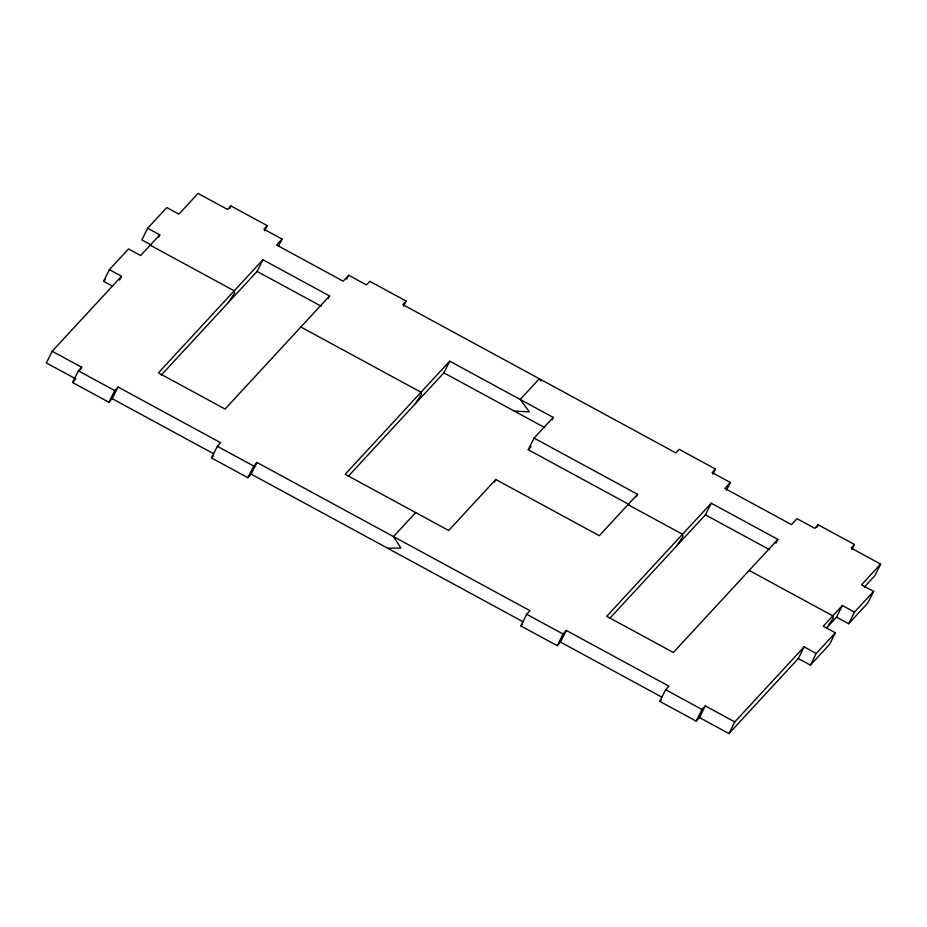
<?xml version="1.0" encoding="UTF-8"?>
<svg xmlns="http://www.w3.org/2000/svg" width="927" height="927" viewBox="0 0 927 927"><rect width="100%" height="100%" fill="white"/><g stroke="black" fill="none" stroke-linecap="round" stroke-linejoin="round"><path stroke-width="1.39" d="M112.04 285.922L103.557 281.321L109.386 269.664L121.507 276.246L52.19 351.252L46.35 362.909L75.84 378.923M119.56 280.128L121.507 276.246M264.601 230.8L267.185 225.62L230.835 205.875L227.532 209.444L198.042 193.43L178.911 214.137L166.79 207.555L147.66 228.262L141.819 239.908L151.518 245.168M267.185 225.62L263.894 229.189L282.075 239.062L276.57 245.006L343.21 281.194L348.714 275.249L366.501 284.902L369.803 281.333L406.153 301.078L402.863 304.647L675.829 452.874L679.132 449.305L715.493 469.05L712.191 472.619L730.372 482.492L724.868 488.436L791.519 524.624L797.011 518.68L814.798 528.332L818.101 524.763L854.462 544.508L851.16 548.077L880.65 564.091L861.519 584.798L873.64 591.38L854.497 612.087L842.388 605.505L823.246 626.2L835.366 632.782L816.235 653.477L804.126 646.895L734.787 721.913L705.296 705.899L699.468 717.556L696.165 721.125L659.815 701.38L665.644 689.734L668.946 686.165L566.339 630.441L560.499 642.098L557.197 645.667L520.847 625.922L526.675 614.265L529.977 610.696L256.999 462.469L251.171 474.126L247.868 477.695L211.507 457.95L217.347 446.304L220.638 442.724L118.03 387.011L112.202 398.668L108.899 402.237L72.538 382.492L78.378 370.835L81.68 367.266L52.19 351.252M80.382 369.861L81.68 367.266M158.482 237.428L159.78 234.844L147.66 228.262M108.899 402.237L114.728 390.58L118.03 387.011M229.537 208.459L230.835 205.875M161.321 375.053L257.103 271.414L262.932 259.757L329.572 295.945L328.274 298.54M278.83 245.528L282.075 239.062M346.768 279.131L348.714 275.249M247.868 477.695L253.697 466.038L256.999 462.469M403.569 306.258L406.153 301.078M348.1 476.466L443.871 372.839L449.711 361.182L553.21 417.382L551.913 419.966M494.508 482.075L495.806 479.491L599.306 535.69L637.567 494.288L534.068 438.089L528.239 449.734L629.213 504.566M557.197 645.667L563.037 634.01L566.339 630.441M636.27 496.872L637.567 494.288M712.898 474.23L715.493 469.05M609.63 618.483L705.401 514.844L711.241 503.199L777.88 539.375L775.934 543.268M726.478 490.256L730.372 482.492M696.165 721.125L702.006 709.468L705.296 705.899M816.803 527.359L818.101 524.763M699.468 717.556L728.958 733.57L734.787 721.913M851.867 549.688L854.462 544.508M728.958 733.57L798.286 658.552L804.126 646.895M798.286 658.552L810.407 665.134L816.235 653.477M749.178 570.441L832.817 615.852L833.211 618.089L826.977 627.498L836.548 617.15L842.388 605.505M835.366 632.782L829.538 644.439L810.407 665.134M836.548 617.15L848.668 623.732L854.497 612.087M880.65 564.091L874.81 575.748L864.288 587.127M873.64 591.38L867.799 603.025L848.668 623.732M228.401 302.469L234.67 292.99L234.23 290.823L150.209 245.191M415.18 403.894L421.449 394.404L421.009 392.237L300.881 326.999M676.698 545.899L682.932 536.49L682.539 534.253L627.996 504.636M109.386 269.664L128.517 248.957L140.637 255.539L159.78 234.844M103.557 281.321L105.469 279.247M72.538 382.492L75.017 379.815M262.932 259.757L158.413 372.863L225.052 409.05L329.572 295.945M211.507 457.95L213.164 456.165M449.711 361.182L345.18 474.288L448.68 530.487L495.806 479.491M415.69 512.561L393.488 536.582L400.928 548.031L387.648 548.239M534.068 438.089L553.21 417.382M528.239 449.734L531.113 446.629M520.847 625.922L522.492 624.138M711.241 503.199L606.71 616.293L673.35 652.481L777.88 539.375M659.815 701.38L661.461 699.595M514.381 411.113L529.387 411.855L520.209 399.467L539.352 378.761L541.02 381.02M257.103 271.414L321.229 306.234M443.871 372.839L544.833 427.66M705.401 514.844L769.526 549.665M78.378 370.835L114.728 390.58M217.347 446.304L253.697 466.038M526.675 614.265L563.037 634.01M665.644 689.734L702.006 709.468M112.202 398.668L213.546 453.697M251.171 474.126L522.874 621.669M560.499 642.098L661.843 697.127"/></g></svg>
